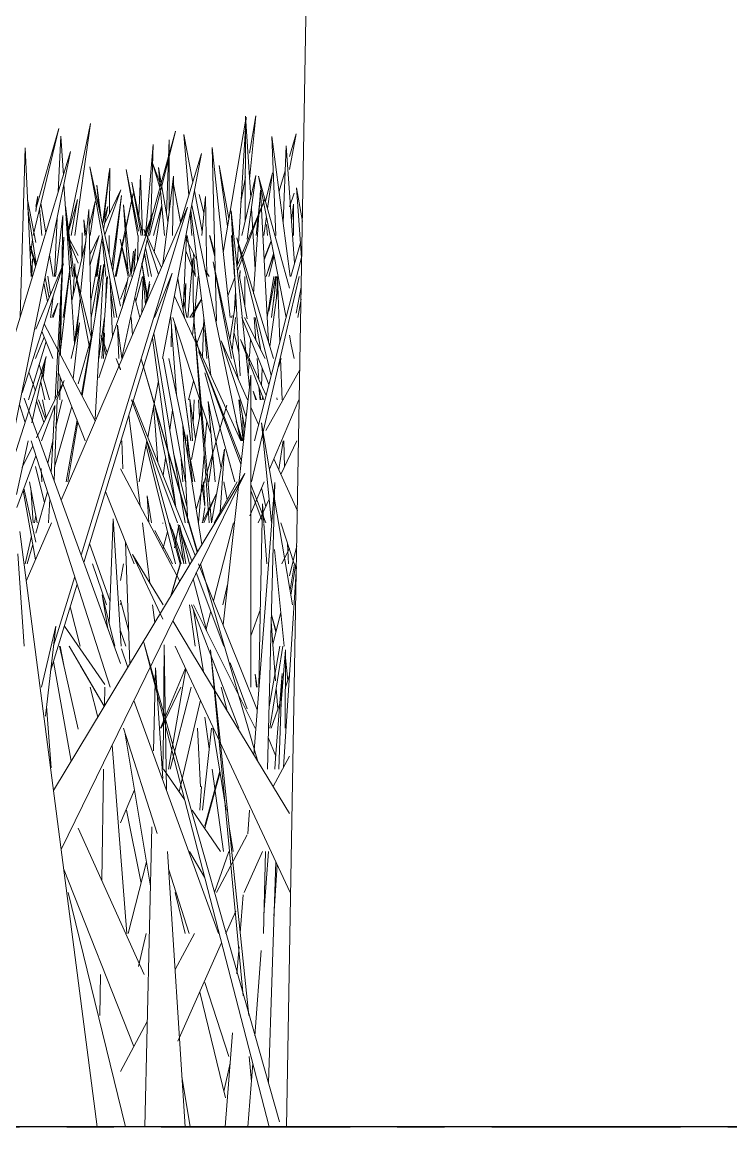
# Model space of a CAD drawing. Header units: millimetres. Extents: x -10020 to 20888, y -4665 to 12339.
# Drawn here: x 1251 to 1298.7, y 3048 to 3122.2 of the extents above; entities that cross this region are included whole.
import ezdxf

# ---------------------------------------------------------------- set-up
doc = ezdxf.new("R2010")
doc.units = ezdxf.units.MM
doc.linetypes.add('Grid Line 1_2_', pattern=[22.225, 12.7, -3.175, 3.175, -3.175])
doc.layers.add('A-FLOR-HRAL', color=11, linetype='Continuous', lineweight=9)
doc.layers.add('G-IMPT', color=8, linetype='Continuous', lineweight=9)

# ---------------------------------------------------------------- blocks, each defined once
blk = doc.blocks.new('Top Rail Type - Top Rail_Internal_-407996-West')
at = {"layer": 'A-FLOR-HRAL'}
blk.add_line((1284.322, 3941.278), (1268.814, 3048), dxfattribs=at)
blk = doc.blocks.new('Grass Array - 25_dwg-V19-West')
at = {"layer": 'G-IMPT'}
for p, q in [((1264.547, 3106.758), (1266.087, 3115.854)), ((1265.49, 3105.85), (1266.087, 3115.854)), ((1253.465, 3110.834), (1253.634, 3114.581)), ((1253.808, 3111.956), (1253.634, 3114.581)), ((1259.592, 3107.901), (1261.344, 3114.915)), ((1259.737, 3109.063), (1261.344, 3114.915)), ((1260.746, 3109.346), (1260.916, 3114.323)), ((1260.924, 3109.557), (1260.916, 3114.323)), ((1269.059, 3105.142), (1267.831, 3114.548)), ((1268.087, 3107.901), (1267.831, 3114.548)), ((1237.765, 3059.414), (1254.289, 3113.531)), ((1250.91, 3102.465), (1251.236, 3113.798)), ((1251.641, 3105.142), (1251.236, 3113.798)), ((1251.919, 3101.795), (1254.289, 3113.531)), ((1263.8, 3113.802), (1265.011, 3102.383)), ((1263.8, 3113.802), (1264.098, 3102.141)), ((1268.782, 3113.932), (1268.586, 3108.768)), ((1268.586, 3108.768), (1268.782, 3113.932)), ((1268.782, 3113.932), (1269.347, 3106.031)), ((1260.476, 3099.624), (1263.093, 3113.401)), ((1261.61, 3108.544), (1263.093, 3113.401)), ((1257.399, 3102.383), (1255.594, 3112.515)), ((1257.645, 3103.154), (1255.594, 3112.515)), ((1260.319, 3111.182), (1260.207, 3112.47)), ((1260.835, 3108.83), (1260.207, 3112.47)), ((1264.288, 3112.592), (1264.845, 3108.518)), ((1264.288, 3112.592), (1264.935, 3109.05)), ((1264.935, 3109.05), (1264.288, 3112.592)), ((1254.419, 3102.765), (1253.848, 3111.35)), ((1259.039, 3107.901), (1258.399, 3111.472)), ((1259.154, 3107.901), (1258.399, 3111.472)), ((1258.885, 3109.173), (1258.981, 3111.957)), ((1259.137, 3107.981), (1258.981, 3111.957)), ((1260.486, 3105.966), (1261.209, 3111.895)), ((1261.153, 3107.901), (1261.209, 3111.895)), ((1265.804, 3107.901), (1266.755, 3111.934)), ((1266.166, 3107.646), (1266.755, 3111.934)), ((1269.007, 3104.349), (1266.929, 3111.895)), ((1268.776, 3102.383), (1266.929, 3111.895)), ((1260.604, 3107.901), (1260.343, 3110.908)), ((1263.252, 3109.389), (1262.936, 3110.643)), ((1263.256, 3109.431), (1262.936, 3110.643)), ((1266.6, 3103.976), (1267.064, 3110.934)), ((1267.59, 3100.719), (1267.064, 3110.934)), ((1269.873, 3108.831), (1269.49, 3111.105)), ((1269.812, 3106.418), (1269.49, 3111.105)), ((1251.965, 3107.428), (1251.4, 3110.306)), ((1253.661, 3090.116), (1262.153, 3109.803)), ((1255.543, 3108.499), (1255.938, 3110.184)), ((1255.602, 3107.901), (1255.938, 3110.184)), ((1256.435, 3108.678), (1256.789, 3109.856)), ((1256.513, 3108.324), (1256.789, 3109.856)), ((1258.368, 3105.142), (1257.838, 3109.954)), ((1258.145, 3105.594), (1257.838, 3109.954)), ((1258.719, 3098.569), (1262.153, 3109.803)), ((1259.874, 3107.901), (1260.427, 3109.941)), ((1259.919, 3106.775), (1260.43, 3109.91)), ((1262.434, 3109.93), (1265.691, 3094.228)), ((1263.356, 3110.519), (1263.116, 3107.901)), ((1263.356, 3110.519), (1263.45, 3105.142)), ((1267.351, 3110.348), (1265.474, 3105.813)), ((1267.351, 3110.348), (1265.503, 3105.533)), ((1251.965, 3106.128), (1251.428, 3109.694)), ((1253.21, 3105.142), (1253.386, 3109.058)), ((1253.274, 3105.142), (1253.773, 3109.234)), ((1253.706, 3105.287), (1253.773, 3109.234)), ((1254.964, 3103.984), (1255.52, 3109.653)), ((1255.696, 3100.997), (1255.52, 3109.653)), ((1256.196, 3098.341), (1259.754, 3109.063)), ((1257.733, 3099.648), (1259.754, 3109.063)), ((1262.366, 3109.574), (1263.548, 3099.95)), ((1265.695, 3098.47), (1265.087, 3109.55)), ((1266.315, 3097.713), (1265.087, 3109.55)), ((1260.398, 3105.734), (1259.211, 3108.314)), ((1259.346, 3107.901), (1259.211, 3108.314)), ((1253.255, 3096.901), (1253.84, 3107.775)), ((1253.416, 3097.28), (1253.84, 3107.775)), ((1255.596, 3105.885), (1256.202, 3107.901)), ((1255.645, 3103.51), (1256.426, 3107.845)), ((1258.257, 3105.142), (1257.634, 3107.642)), ((1258.152, 3105.142), (1257.634, 3107.642)), ((1258.78, 3106.126), (1258.841, 3107.901)), ((1260.206, 3105.288), (1259.442, 3107.609)), ((1261.861, 3102.886), (1262.087, 3107.901)), ((1263.988, 3106.472), (1263.627, 3107.901)), ((1263.982, 3106.683), (1263.66, 3107.901)), ((1265.31, 3105.142), (1265.103, 3107.901)), ((1265.246, 3106.653), (1265.121, 3107.901)), ((1267.776, 3098.482), (1265.46, 3107.73)), ((1267.923, 3099.624), (1265.46, 3107.73)), ((1254.37, 3103.502), (1255.309, 3107.502)), ((1258.353, 3105.284), (1258.516, 3106.846)), ((1259.737, 3105.142), (1259.328, 3107.077)), ((1269.088, 3105.142), (1269.745, 3107.396)), ((1251.638, 3105.199), (1251.72, 3106.321)), ((1251.692, 3105.142), (1251.72, 3106.321)), ((1258.975, 3105.434), (1259.27, 3106.614)), ((1259.534, 3105.142), (1259.251, 3106.719)), ((1262.172, 3102.383), (1262.513, 3106.342)), ((1262.55, 3102.383), (1262.513, 3106.342)), ((1263.887, 3106.121), (1265.12, 3099.624)), ((1263.887, 3106.121), (1265.58, 3098.202)), ((1267.613, 3105.142), (1267.968, 3106.546)), ((1269.833, 3106.498), (1268.537, 3101.449)), ((1251.043, 3097.324), (1253.805, 3105.995)), ((1251.965, 3101.598), (1253.805, 3105.995)), ((1253.62, 3100.2), (1254.263, 3105.77)), ((1253.792, 3102.383), (1254.263, 3105.77)), ((1254.466, 3103.91), (1254.571, 3105.997)), ((1254.597, 3105.142), (1254.571, 3105.997)), ((1255.702, 3100.973), (1254.606, 3105.446)), ((1255.584, 3100.259), (1254.606, 3105.446)), ((1255.067, 3097.117), (1256.525, 3105.973)), ((1255.182, 3085.927), (1261.124, 3105.37)), ((1255.677, 3102.383), (1256.315, 3105.905)), ((1255.934, 3102.383), (1256.315, 3105.905)), ((1255.938, 3095.585), (1256.525, 3105.973)), ((1259.445, 3103.525), (1259.092, 3106.069)), ((1259.495, 3103.64), (1259.092, 3106.069)), ((1259.936, 3102.383), (1261.124, 3105.37)), ((1265.642, 3105.142), (1265.702, 3105.547)), ((1265.662, 3105.142), (1265.702, 3105.547)), ((1252.744, 3103.46), (1252.503, 3104.688)), ((1252.751, 3105.155), (1252.754, 3105.142)), ((1252.751, 3105.155), (1252.949, 3103.95)), ((1257.749, 3103.02), (1258.163, 3105.088)), ((1258.673, 3103.475), (1259.125, 3105.142)), ((1259.084, 3102.689), (1259.161, 3105.142)), ((1259.325, 3103.248), (1259.176, 3105.142)), ((1259.355, 3103.316), (1259.596, 3104.796)), ((1261.947, 3102.383), (1261.497, 3104.996)), ((1262.862, 3105.142), (1262.497, 3101.171)), ((1265.332, 3105.085), (1264.856, 3103.844)), ((1265.649, 3105.142), (1266.166, 3102.306)), ((1266.166, 3102.306), (1265.649, 3105.142)), ((1269.667, 3105.142), (1266.451, 3091.347)), ((1267.51, 3102.383), (1267.963, 3105.142)), ((1268.14, 3103.768), (1268.202, 3104.906)), ((1268.289, 3102.634), (1268.193, 3105.142)), ((1265.318, 3102.977), (1265.386, 3104.103)), ((1267.677, 3100.434), (1268.223, 3104.36)), ((1269.465, 3102.684), (1269.797, 3104.422)), ((1252.938, 3102.383), (1253.114, 3103.827)), ((1253.037, 3102.383), (1253.424, 3103.358)), ((1253.13, 3102.383), (1253.424, 3103.358)), ((1253.615, 3099.869), (1253.682, 3103.858)), ((1254.692, 3101.205), (1254.936, 3103.696)), ((1258.945, 3102.383), (1258.609, 3103.729)), ((1264.038, 3097.82), (1261.275, 3103.827)), ((1262.306, 3102.383), (1263.096, 3103.626)), ((1262.434, 3102.383), (1263.099, 3103.607)), ((1265.006, 3100.886), (1265.413, 3103.608)), ((1269.564, 3102.383), (1269.783, 3103.617)), ((1254.419, 3102.765), (1254.561, 3100.624)), ((1254.551, 3100.782), (1254.805, 3102.504)), ((1258.452, 3101.224), (1258.371, 3102.383)), ((1261.032, 3102.383), (1261.415, 3097.206)), ((1263.745, 3094.525), (1261.161, 3102.383)), ((1265.108, 3102.383), (1265.16, 3102.517)), ((1265.122, 3102.383), (1265.16, 3102.517)), ((1265.163, 3100.155), (1265.386, 3102.383)), ((1265.803, 3102.383), (1267.621, 3097.876)), ((1265.976, 3102.383), (1267.367, 3099.624)), ((1266.748, 3100.852), (1266.635, 3102.383)), ((1267.09, 3100.175), (1266.704, 3102.383)), ((1268.289, 3102.634), (1268.361, 3100.762)), ((1251.919, 3101.795), (1250.366, 3094.106)), ((1255.955, 3095.434), (1252.516, 3101.951)), ((1254.337, 3099.624), (1254.88, 3102.039)), ((1254.459, 3098.268), (1254.88, 3102.039)), ((1257.736, 3099.624), (1257.456, 3101.863)), ((1257.536, 3099.624), (1257.456, 3101.863)), ((1261.049, 3100.406), (1261.069, 3101.872)), ((1261.307, 3101.939), (1262.181, 3095.548)), ((1262.378, 3094.106), (1261.307, 3101.939)), ((1263.773, 3088.623), (1262.577, 3102.323)), ((1263.309, 3092.663), (1262.577, 3102.323)), ((1262.761, 3100.597), (1263.298, 3101.987)), ((1263.15, 3099.752), (1263.256, 3102.324)), ((1251.939, 3099.624), (1252.517, 3101.077)), ((1253.093, 3099.624), (1252.362, 3101.467)), ((1254.805, 3097.935), (1255.717, 3101.156)), ((1255.023, 3097.2), (1255.717, 3101.156)), ((1256.759, 3100.038), (1256.341, 3101.183)), ((1256.691, 3099.831), (1256.341, 3101.183)), ((1256.506, 3099.624), (1256.566, 3101.361)), ((1260.524, 3095.738), (1259.793, 3101.014)), ((1261.988, 3088.588), (1259.882, 3101.304)), ((1263.065, 3099.624), (1262.659, 3101.104)), ((1263.065, 3099.624), (1262.659, 3101.104)), ((1263.45, 3099.624), (1263.326, 3101.584)), ((1265.608, 3100.043), (1265.281, 3101.34)), ((1267.277, 3096.865), (1265.712, 3100.912)), ((1267.433, 3097.143), (1265.712, 3100.912)), ((1266.321, 3099.777), (1266.396, 3100.911)), ((1266.653, 3094.106), (1268.537, 3101.449)), ((1269.132, 3100.551), (1269.007, 3101.197)), ((1251.464, 3096.865), (1252.641, 3100.764)), ((1266.18, 3096.865), (1264.406, 3100.818)), ((1266.09, 3095.686), (1264.406, 3100.818)), ((1269.132, 3100.551), (1269.312, 3099.624)), ((1250.308, 3092.401), (1252.653, 3099.76)), ((1251.691, 3095.305), (1252.653, 3099.76)), ((1252.446, 3098.337), (1252.602, 3099.624)), ((1257.645, 3098.86), (1257.356, 3099.633)), ((1257.645, 3098.913), (1257.356, 3099.633)), ((1262.803, 3086.618), (1259.035, 3099.603)), ((1261.698, 3090.504), (1259.035, 3099.603)), ((1260.524, 3099.624), (1262.008, 3091.347)), ((1262.071, 3094.106), (1260.904, 3099.624)), ((1265.769, 3092.795), (1262.905, 3100.085)), ((1265.74, 3092.534), (1262.905, 3100.085)), ((1263.726, 3098.5), (1263.548, 3099.95)), ((1266.311, 3099.624), (1266.235, 3098.484)), ((1266.944, 3098.212), (1266.84, 3099.624)), ((1268.261, 3099.065), (1268.453, 3099.624)), ((1268.405, 3099.624), (1268.511, 3096.865)), ((1251.922, 3097.467), (1251.483, 3098.705)), ((1252.874, 3096.865), (1252.182, 3099.242)), ((1255.282, 3094.106), (1253.472, 3098.668)), ((1265.295, 3091.505), (1263.326, 3098.674)), ((1265.335, 3091.347), (1263.326, 3098.671)), ((1267.125, 3097.818), (1267.182, 3098.963)), ((1267.411, 3094.785), (1269.701, 3098.882)), ((1252.004, 3094.301), (1253.86, 3098.16)), ((1252.562, 3096.865), (1252.281, 3098.038)), ((1253.376, 3096.865), (1253.86, 3098.16)), ((1253.588, 3098.326), (1253.564, 3096.865)), ((1258.719, 3098.569), (1255.004, 3086.417)), ((1259.476, 3094.357), (1260.193, 3098.13)), ((1262.229, 3096.865), (1262.565, 3098.113)), ((1264.542, 3081.746), (1266.404, 3098.514)), ((1266.402, 3089.476), (1266.404, 3098.514)), ((1264.038, 3097.82), (1265.747, 3094.106)), ((1266.79, 3096.865), (1266.564, 3097.428)), ((1266.736, 3096.865), (1266.564, 3097.428)), ((1266.944, 3097.733), (1267.03, 3096.865)), ((1266.944, 3097.733), (1267.086, 3096.865)), ((1251.245, 3095.342), (1250.859, 3096.546)), ((1251.175, 3096.961), (1257.645, 3079.146)), ((1252.009, 3096.777), (1252.502, 3095.335)), ((1252.604, 3095.547), (1252.136, 3096.865)), ((1252.344, 3094.106), (1253.232, 3096.481)), ((1252.655, 3095.654), (1252.41, 3096.865)), ((1252.989, 3091.965), (1253.232, 3096.481)), ((1253.4, 3096.865), (1253.181, 3091.438)), ((1253.284, 3094.944), (1253.716, 3096.865)), ((1260.828, 3090.357), (1258.392, 3096.865)), ((1262.672, 3086.401), (1258.468, 3096.865)), ((1261.357, 3089.675), (1259.912, 3096.651)), ((1262.683, 3094.228), (1262.3, 3096.905)), ((1262.48, 3094.106), (1262.3, 3096.905)), ((1262.531, 3095.286), (1262.605, 3096.865)), ((1262.743, 3089.493), (1264.805, 3096.508)), ((1262.745, 3089.477), (1264.805, 3096.508)), ((1262.963, 3095.695), (1262.891, 3096.865)), ((1264.412, 3092.266), (1263.552, 3096.745)), ((1264.02, 3091.347), (1263.552, 3096.745)), ((1265.596, 3096.865), (1265.888, 3094.106)), ((1265.643, 3096.865), (1266.007, 3094.945)), ((1267.211, 3097.083), (1267.181, 3096.865)), ((1267.661, 3092.189), (1269.632, 3096.865)), ((1268.149, 3096.994), (1268.181, 3096.865)), ((1253.216, 3092.321), (1254.371, 3096.403)), ((1258.978, 3089.704), (1258.21, 3095.836)), ((1259.969, 3095.102), (1259.866, 3096.409)), ((1260.524, 3095.738), (1261.369, 3089.645)), ((1260.954, 3094.832), (1261.144, 3096.168)), ((1262.42, 3092.857), (1263.046, 3096.127)), ((1265.839, 3095.832), (1265.927, 3094.224)), ((1266.932, 3095.191), (1266.403, 3096.369)), ((1253.996, 3091.347), (1254.726, 3095.508)), ((1254.117, 3091.347), (1254.78, 3095.373)), ((1259.969, 3095.102), (1260.163, 3092.647)), ((1263.117, 3087.139), (1261.846, 3095.131)), ((1262.163, 3088.588), (1261.846, 3095.131)), ((1262.378, 3094.106), (1262.181, 3095.548)), ((1263.326, 3093.922), (1263.447, 3095.429)), ((1265.417, 3095.433), (1265.793, 3094.106)), ((1265.417, 3095.433), (1265.853, 3094.106)), ((1265.853, 3094.106), (1265.417, 3095.433)), ((1267.808, 3088.621), (1267.129, 3095.306)), ((1269.22, 3083.07), (1267.129, 3095.306)), ((1262.19, 3092.965), (1262.133, 3094.512)), ((1262.486, 3091.347), (1262.133, 3094.512)), ((1250.65, 3090.485), (1251.432, 3094.106)), ((1251.042, 3092.301), (1251.749, 3093.771)), ((1256.956, 3077.552), (1251.642, 3094.106)), ((1252.758, 3092.603), (1253.096, 3094.106)), ((1257.802, 3092.225), (1257.734, 3094.106)), ((1258.904, 3091.347), (1259.427, 3094.1)), ((1261.341, 3085.829), (1259.369, 3093.797)), ((1260.689, 3089.37), (1259.417, 3094.046)), ((1263.767, 3088.588), (1264.635, 3093.537)), ((1264.347, 3089.299), (1264.635, 3093.537)), ((1268.285, 3092.175), (1268.577, 3094.106)), ((1269.507, 3094.106), (1268.437, 3091.838)), ((1268.617, 3094.106), (1268.684, 3092.362)), ((1250.669, 3089.629), (1251.965, 3093.093)), ((1260.518, 3091.763), (1260.683, 3092.926)), ((1261.207, 3093.303), (1262.111, 3089.678)), ((1261.737, 3092.859), (1261.849, 3091.347)), ((1262.654, 3091.347), (1262.298, 3093.028)), ((1262.896, 3088.588), (1263.268, 3093.201)), ((1263.583, 3091.347), (1263.859, 3093.201)), ((1269.536, 3089.388), (1267.96, 3092.899)), ((1251.94, 3092.372), (1252.542, 3089.94)), ((1252.365, 3091.347), (1252.305, 3092.25)), ((1257.645, 3092.229), (1261.631, 3084.675)), ((1263.309, 3092.663), (1263.617, 3088.588)), ((1252.048, 3088.588), (1251.533, 3091.347)), ((1253.661, 3066.642), (1265.995, 3091.91)), ((1261.38, 3084.258), (1265.995, 3091.91)), ((1263.326, 3089.828), (1263.232, 3091.347)), ((1265.491, 3091.347), (1263.949, 3088.588)), ((1264.819, 3090.144), (1264.588, 3091.347)), ((1265.295, 3091.505), (1265.338, 3091.347)), ((1266.345, 3089.065), (1267.306, 3091.347)), ((1268.014, 3091.298), (1266.608, 3073.008)), ((1268.014, 3091.298), (1267.821, 3083.591)), ((1251.934, 3086.114), (1251.103, 3090.789)), ((1251.965, 3087.291), (1251.148, 3090.909)), ((1251.61, 3090.935), (1251.781, 3088.588)), ((1252.747, 3090.663), (1251.965, 3087.899)), ((1258.566, 3085.829), (1256.638, 3090.69)), ((1262.825, 3086.654), (1261.698, 3090.504)), ((1263.326, 3089.72), (1263.11, 3091.236)), ((1264.07, 3090.512), (1263.13, 3088.588)), ((1263.13, 3088.588), (1264.07, 3090.512)), ((1264.07, 3090.512), (1263.25, 3088.588)), ((1266.402, 3090.77), (1267.168, 3088.729)), ((1267.422, 3088.588), (1266.409, 3091.166)), ((1267.407, 3089.657), (1267.133, 3090.937)), ((1252.807, 3088.588), (1252.894, 3090.204)), ((1259.556, 3088.608), (1259.441, 3090.405)), ((1259.73, 3088.588), (1259.441, 3090.405)), ((1260.828, 3090.357), (1261.49, 3088.588)), ((1267.65, 3090.172), (1266.903, 3088.588)), ((1267.042, 3082.406), (1267.191, 3089.858)), ((1267.286, 3088.588), (1267.191, 3089.858)), ((1251.965, 3089.076), (1251.855, 3088.588)), ((1260.689, 3089.37), (1261.653, 3085.829)), ((1263.171, 3088.588), (1263.326, 3089.627)), ((1266.399, 3077.552), (1266.402, 3089.476)), ((1251.314, 3084.675), (1253.002, 3088.588)), ((1257.163, 3088.861), (1256.893, 3081.827)), ((1256.893, 3081.827), (1257.163, 3088.861)), ((1257.163, 3088.861), (1257.698, 3080.311)), ((1259.624, 3084.538), (1259.117, 3088.588)), ((1260.483, 3088.588), (1260.486, 3088.556)), ((1260.941, 3088.588), (1261.375, 3087.398)), ((1261.552, 3088.323), (1261.283, 3086.916)), ((1261.53, 3088.479), (1261.898, 3085.829)), ((1262.284, 3085.829), (1261.614, 3088.431)), ((1262.042, 3085.829), (1261.615, 3088.427)), ((1263.895, 3083.357), (1265.238, 3088.588)), ((1267.492, 3085.829), (1267.289, 3088.543)), ((1269.323, 3085.829), (1268.418, 3088.588)), ((1250.88, 3088.006), (1256.088, 3048)), ((1251.654, 3087.692), (1251.235, 3085.829)), ((1259.963, 3088.064), (1261.143, 3085.829)), ((1260.499, 3086.821), (1260.808, 3087.982)), ((1261.879, 3085.963), (1261.12, 3088.175)), ((1261.718, 3085.829), (1261.12, 3088.175)), ((1261.759, 3087.869), (1262.448, 3086.028)), ((1251.751, 3087.144), (1251.379, 3085.829)), ((1256.95, 3083.303), (1255.569, 3087.193)), ((1257.978, 3087.313), (1258.272, 3079.104)), ((1267.993, 3086.803), (1268.652, 3080.311)), ((1269.007, 3086.877), (1268.501, 3085.829)), ((1268.884, 3087.169), (1268.935, 3085.829)), ((1269.007, 3085.019), (1269.495, 3087.039)), ((1250.747, 3086.513), (1251.164, 3080.311)), ((1260.513, 3083.07), (1258.461, 3086.458)), ((1260.486, 3082.119), (1258.461, 3086.458)), ((1255.755, 3085.829), (1256.699, 3083.07)), ((1257.645, 3084.721), (1257.856, 3085.829)), ((1261.665, 3085.829), (1261.035, 3083.687)), ((1261.062, 3083.73), (1261.676, 3085.829)), ((1266.84, 3076.027), (1262.902, 3085.829)), ((1266.883, 3072.554), (1263.032, 3085.829)), ((1269.044, 3084.099), (1269.352, 3085.829)), ((1269.091, 3079.742), (1269.471, 3085.667)), ((1269.108, 3083.722), (1269.443, 3085.829)), ((1254.568, 3084.99), (1253.143, 3080.329)), ((1263.455, 3081.278), (1262.54, 3084.832)), ((1262.741, 3085.244), (1264.587, 3080.311)), ((1252.948, 3078.615), (1254.736, 3084.467)), ((1261.38, 3084.258), (1253.146, 3070.604)), ((1264.841, 3084.439), (1264.522, 3083.07)), ((1257.264, 3080.311), (1256.419, 3083.761)), ((1256.795, 3081.488), (1256.419, 3083.761)), ((1257.645, 3083.171), (1257.62, 3083.07)), ((1258.19, 3081.389), (1257.645, 3083.383)), ((1267.533, 3072.034), (1267.821, 3083.591)), ((1254.273, 3082.953), (1254.928, 3080.311)), ((1259.955, 3081.895), (1259.808, 3083.07)), ((1262.28, 3083.07), (1262.663, 3080.311)), ((1262.416, 3083.07), (1264.505, 3077.66)), ((1262.552, 3083.07), (1266.694, 3074.793)), ((1263.233, 3078.58), (1262.554, 3082.715)), ((1263.408, 3081.458), (1263.713, 3082.647)), ((1266.4, 3081.007), (1267.05, 3082.779)), ((1267.042, 3082.406), (1266.945, 3077.552)), ((1267.792, 3082.413), (1268.103, 3081.28)), ((1268.1, 3081.268), (1267.792, 3082.394)), ((1267.896, 3080.424), (1268.421, 3082.593)), ((1252.345, 3077.552), (1253.294, 3081.654)), ((1252.603, 3075.59), (1253.294, 3081.654)), ((1253.872, 3081.638), (1256.592, 3077.722)), ((1262.498, 3079.794), (1261.159, 3082.004)), ((1268.079, 3077.98), (1267.781, 3081.967)), ((1258.012, 3080.311), (1257.645, 3081.343)), ((1253.541, 3080.311), (1254.805, 3074.715)), ((1253.831, 3079.026), (1253.592, 3080.311)), ((1254.186, 3080.311), (1254.96, 3078.992)), ((1256.56, 3076.266), (1254.186, 3080.311)), ((1257.71, 3080.117), (1258.135, 3078.877)), ((1260.763, 3074.608), (1259.225, 3080.559)), ((1268.347, 3048.341), (1259.225, 3080.559)), ((1260.527, 3074.654), (1260.589, 3080.385)), ((1260.736, 3070.637), (1260.589, 3080.385)), ((1269.055, 3063.757), (1261.33, 3080.311)), ((1267.637, 3076.219), (1268.368, 3080.311)), ((1268.566, 3080.311), (1267.689, 3074.793)), ((1262.498, 3079.794), (1269.007, 3069.049)), ((1264.318, 3074.192), (1263.708, 3080.052)), ((1265.903, 3056.807), (1263.708, 3080.052)), ((1268.43, 3076.227), (1268.734, 3080.052)), ((1269.091, 3079.742), (1268.606, 3072.176)), ((1268.725, 3074.793), (1268.734, 3080.052)), ((1268.733, 3079.522), (1268.887, 3078.003)), ((1254.34, 3072.585), (1253.15, 3079.277)), ((1256.56, 3076.266), (1254.96, 3078.992)), ((1259.875, 3073.264), (1260.007, 3078.843)), ((1260.486, 3071.417), (1260.007, 3078.843)), ((1260.33, 3074.793), (1262.026, 3078.819)), ((1262.047, 3078.774), (1260.866, 3072.034)), ((1265.014, 3079.173), (1266.166, 3076.092)), ((1266.79, 3077.552), (1266.69, 3078.43)), ((1266.837, 3077.552), (1266.69, 3078.43)), ((1268.077, 3072.782), (1268.505, 3078.474)), ((1268.291, 3072.034), (1268.505, 3078.474)), ((1269.007, 3078.35), (1268.732, 3077.552)), ((1255.612, 3077.552), (1256.114, 3075.526)), ((1256.59, 3077.552), (1256.57, 3076.283)), ((1256.57, 3076.283), (1256.59, 3077.552)), ((1261.694, 3077.552), (1260.392, 3074.793)), ((1260.99, 3072.034), (1262.406, 3077.552)), ((1264.413, 3077.552), (1264.824, 3075.953)), ((1265.612, 3074.793), (1264.505, 3077.66)), ((1268.221, 3076.073), (1268.116, 3077.48)), ((1258.549, 3076.657), (1264.237, 3060.998)), ((1263.03, 3076.668), (1261.597, 3070.52)), ((1268.353, 3076.455), (1267.78, 3074.793)), ((1252.981, 3072.129), (1252.68, 3076.261)), ((1263.326, 3075.526), (1263.618, 3073.418)), ((1260.117, 3067.706), (1257.842, 3074.793)), ((1259.66, 3064.177), (1257.968, 3074.401)), ((1260.527, 3074.654), (1260.499, 3072.034)), ((1260.763, 3074.608), (1267.64, 3048)), ((1263.025, 3070.847), (1262.833, 3074.793)), ((1263.158, 3069.275), (1263.771, 3074.793)), ((1264.762, 3069.275), (1263.856, 3074.793)), ((1264.318, 3074.192), (1266.266, 3055.48)), ((1268.088, 3072.921), (1267.586, 3074.17)), ((1257.085, 3073.656), (1258.062, 3060.998)), ((1269.007, 3072.922), (1267.905, 3070.868)), ((1268.077, 3072.782), (1268.021, 3072.034)), ((1256.391, 3064.566), (1256.505, 3072.034)), ((1256.391, 3064.566), (1256.505, 3072.034)), ((1260.545, 3072.034), (1261.951, 3070.01)), ((1263.81, 3072.034), (1264.575, 3066.516)), ((1264.33, 3071.908), (1263.326, 3068.232)), ((1263.326, 3068.067), (1264.34, 3071.843)), ((1257.645, 3068.424), (1258.587, 3070.658)), ((1262.987, 3069.275), (1263.095, 3070.873)), ((1258.047, 3069.275), (1259.028, 3064.386)), ((1262.462, 3069.275), (1264.38, 3066.516)), ((1266.322, 3069.275), (1266.199, 3067.686)), ((1259.245, 3058.239), (1254.805, 3068.084)), ((1259.754, 3068.157), (1259.277, 3048)), ((1266.166, 3067.625), (1264.093, 3063.757)), ((1265.216, 3066.516), (1264.946, 3068.156)), ((1261.996, 3048), (1260.802, 3066.516)), ((1263.304, 3064.779), (1262.284, 3066.516)), ((1263.304, 3064.779), (1262.284, 3066.516)), ((1264.925, 3066.516), (1263.973, 3063.757)), ((1265.956, 3063.757), (1267.183, 3066.516)), ((1267.257, 3060.998), (1267.395, 3066.516)), ((1267.607, 3066.516), (1267.29, 3062.289)), ((1253.826, 3065.374), (1258.537, 3053.395)), ((1258.159, 3060.998), (1259.391, 3065.801)), ((1262.27, 3060.998), (1260.878, 3065.335)), ((1267.593, 3050.953), (1268.086, 3065.833)), ((1268.186, 3065.618), (1267.964, 3062.155)), ((1254.126, 3063.757), (1257.991, 3048)), ((1261.324, 3063.757), (1262, 3060.998)), ((1265.885, 3063.599), (1265.688, 3061.03)), ((1264.729, 3060.998), (1265.396, 3062.5)), ((1259.378, 3060.998), (1258.863, 3058.788)), ((1262.613, 3060.998), (1261.314, 3058.574)), ((1261.511, 3053.764), (1264.445, 3060.361)), ((1265.617, 3060.107), (1265.477, 3058.282)), ((1267.107, 3059.852), (1266.677, 3054.126)), ((1256.253, 3055.48), (1256.295, 3058.239)), ((1256.253, 3055.48), (1256.295, 3058.239)), ((1264.927, 3052.721), (1263.326, 3057.709)), ((1262.97, 3057.044), (1264.707, 3049.962)), ((1259.445, 3055.088), (1257.645, 3051.732)), ((1265.172, 3054.317), (1264.687, 3048)), ((1266.446, 3051.053), (1266.289, 3052.721)), ((1264.603, 3050.385), (1265.016, 3052.281)), ((1266.537, 3052.267), (1266.217, 3048)), ((1262.337, 3048), (1261.778, 3051.376))]:
    blk.add_line(p, q, dxfattribs=at)
blk = doc.blocks.new('Grass Array - Grass Array-439229-West')
blk.add_blockref('Grass Array - 25_dwg-V19-West', (0, 0))
blk = doc.blocks.new('Grass Array - 25_dwg-V42-West')
at = {"layer": 'G-IMPT'}
for p, q in [((1261.691, 3108.811), (1261.188, 3111.454)), ((1261.688, 3108.801), (1261.188, 3111.454)), ((1269.007, 3109.829), (1269.315, 3110.746)), ((1269.007, 3109.821), (1269.315, 3110.746))]:
    blk.add_line(p, q, dxfattribs=at)
blk = doc.blocks.new('Grass Array - 25_dwg-V43-West')
at = {"layer": 'G-IMPT'}
for p, q in [((1266.03, 3108.857), (1266.058, 3115.91)), ((1266.403, 3110.441), (1266.058, 3115.91)), ((1266.315, 3113.419), (1266.754, 3115.949)), ((1266.325, 3111.677), (1266.754, 3115.949)), ((1251.766, 3107.901), (1253.497, 3115.093)), ((1251.965, 3109.656), (1253.497, 3115.093)), ((1255.634, 3115.423), (1254.074, 3107.954)), ((1255.634, 3115.423), (1254.582, 3107.901)), ((1262.508, 3111.485), (1261.9, 3114.689)), ((1262.231, 3110.578), (1261.9, 3114.689)), ((1269.007, 3113.213), (1269.457, 3114.73)), ((1269.007, 3112.333), (1269.457, 3114.73)), ((1259.834, 3114.01), (1259.337, 3107.901)), ((1259.685, 3108.872), (1259.834, 3114.01)), ((1256.457, 3108.752), (1256.887, 3112.173)), ((1256.516, 3108.947), (1256.923, 3112.422)), ((1256.9, 3109.363), (1256.923, 3112.422)), ((1258.85, 3108.178), (1258.036, 3112.334)), ((1258.819, 3107.901), (1258.036, 3112.334)), ((1260.338, 3110.963), (1259.804, 3112.756)), ((1260.295, 3111.462), (1259.804, 3112.756)), ((1267.398, 3110.193), (1267.875, 3112.106)), ((1267.532, 3109.706), (1267.875, 3112.106)), ((1268.311, 3110.87), (1268.718, 3112.24)), ((1256.059, 3111.29), (1256.221, 3109.654)), ((1256.059, 3111.29), (1256.35, 3109.067)), ((1256.35, 3109.067), (1256.059, 3111.29)), ((1261.691, 3108.811), (1261.188, 3111.454)), ((1261.688, 3108.801), (1261.188, 3111.454)), ((1265.745, 3110.129), (1266.042, 3111.84)), ((1256.578, 3108.69), (1257.669, 3110.973)), ((1256.596, 3107.945), (1257.669, 3110.973)), ((1257.054, 3105.855), (1257.708, 3110.596)), ((1257.129, 3105.513), (1257.708, 3110.596)), ((1257.291, 3105.142), (1258.503, 3110.726)), ((1258.014, 3108.351), (1258.503, 3110.726)), ((1263.139, 3108.16), (1262.619, 3110.903)), ((1269.007, 3109.829), (1269.315, 3110.746)), ((1269.007, 3109.821), (1269.315, 3110.746)), ((1251.965, 3109.839), (1252.091, 3110.537)), ((1251.965, 3109.507), (1252.091, 3110.537)), ((1252.624, 3108.077), (1252.283, 3110.049)), ((1253.947, 3109.862), (1254.533, 3105.24)), ((1254.089, 3107.901), (1254.76, 3110.314)), ((1254.339, 3107.901), (1254.76, 3110.314)), ((1266.771, 3107.901), (1267.008, 3110.239)), ((1269.145, 3108.852), (1269.271, 3110.009)), ((1269.278, 3107.901), (1269.271, 3110.009)), ((1252.358, 3107.901), (1252.207, 3109.734)), ((1253.962, 3109.648), (1254.419, 3105.142)), ((1259.256, 3107.901), (1259.823, 3109.411)), ((1259.277, 3107.901), (1259.823, 3109.411)), ((1262.447, 3107.901), (1262.328, 3109.373)), ((1266.709, 3105.604), (1266.449, 3109.707)), ((1267.273, 3107.901), (1267.456, 3109.18)), ((1255.177, 3108.958), (1255.345, 3107.901)), ((1255.177, 3108.958), (1255.253, 3107.901)), ((1255.253, 3107.901), (1255.177, 3108.958)), ((1267.47, 3108.636), (1267.538, 3107.901)), ((1251.582, 3106.394), (1251.736, 3107.646)), ((1254.078, 3107.893), (1254.805, 3106.548)), ((1254.088, 3107.747), (1254.805, 3106.046)), ((1254.805, 3106.046), (1254.088, 3107.747)), ((1255.044, 3106.373), (1255.068, 3108.08)), ((1255.074, 3106.499), (1255.068, 3108.08)), ((1255.582, 3106.603), (1256.202, 3107.901)), ((1256.88, 3106.648), (1256.889, 3107.901)), ((1257.354, 3105.142), (1257.922, 3107.901)), ((1262.075, 3107.625), (1262.776, 3106.238)), ((1262.473, 3105.872), (1262.128, 3107.901)), ((1251.939, 3105.833), (1251.584, 3107.145)), ((1251.965, 3105.979), (1251.591, 3107.175)), ((1256.07, 3105.142), (1256.301, 3107.113)), ((1256.435, 3107.493), (1256.668, 3105.142)), ((1258.355, 3105.309), (1258.653, 3106.998)), ((1258.535, 3105.39), (1258.653, 3106.998)), ((1262.693, 3105.142), (1262.04, 3106.863)), ((1267.3, 3106.359), (1267.775, 3107.539)), ((1267.305, 3106.26), (1267.785, 3107.486)), ((1253.131, 3105.142), (1252.884, 3106.572)), ((1256.003, 3105.142), (1256.152, 3106.327)), ((1262.663, 3105.223), (1262.544, 3106.697)), ((1267.431, 3105.142), (1267.944, 3106.668)), ((1267.447, 3105.142), (1267.948, 3106.646)), ((1263.326, 3105.618), (1263.608, 3105.142)), ((1263.608, 3105.142), (1263.326, 3105.618)), ((1252.849, 3103.711), (1252.578, 3105.057)), ((1256.384, 3099.624), (1256.781, 3105.142)), ((1256.631, 3103.063), (1256.697, 3105.069)), ((1257.104, 3101.075), (1256.958, 3104.861)), ((1257.645, 3103.615), (1258.123, 3104.885)), ((1259.391, 3103.4), (1259.62, 3104.622)), ((1261.888, 3103.484), (1262.037, 3104.669)), ((1262.003, 3102.982), (1262.037, 3104.669)), ((1266.007, 3103.177), (1266.015, 3105.142)), ((1267.615, 3102.812), (1268.065, 3105.142)), ((1267.809, 3102.383), (1268.145, 3105.142)), ((1267.949, 3103.538), (1268.096, 3105.142)), ((1256.982, 3104.229), (1257.224, 3102.383)), ((1257.224, 3102.383), (1256.982, 3104.229)), ((1262.111, 3102.383), (1261.893, 3103.594)), ((1256.194, 3099.624), (1256.574, 3102.383))]:
    blk.add_line(p, q, dxfattribs=at)
blk = doc.blocks.new('Grass Array - Grass Array-440908-West')
for name in ['Grass Array - 25_dwg-V43-West', 'Grass Array - 25_dwg-V42-West', 'Grass Array - 25_dwg-V42-West', 'Grass Array - 25_dwg-V42-West']:
    blk.add_blockref(name, (0, 0))

msp = doc.modelspace()

# ---------------------------------------------------------------- linework, layer by layer
msp.add_line((4710.823, 3048), (-7496.271, 3048))
at = {"linetype": 'Grid Line 1_2_'}
msp.add_line((-7496.271, 3048), (19186.713, 3048), dxfattribs=at)

# ---------------------------------------------------------------- block references
for name in ['Top Rail Type - Top Rail_Internal_-407996-West', 'Grass Array - Grass Array-439229-West', 'Grass Array - Grass Array-440908-West']:
    msp.add_blockref(name, (0, 0))

doc.saveas('drawing.dxf')
